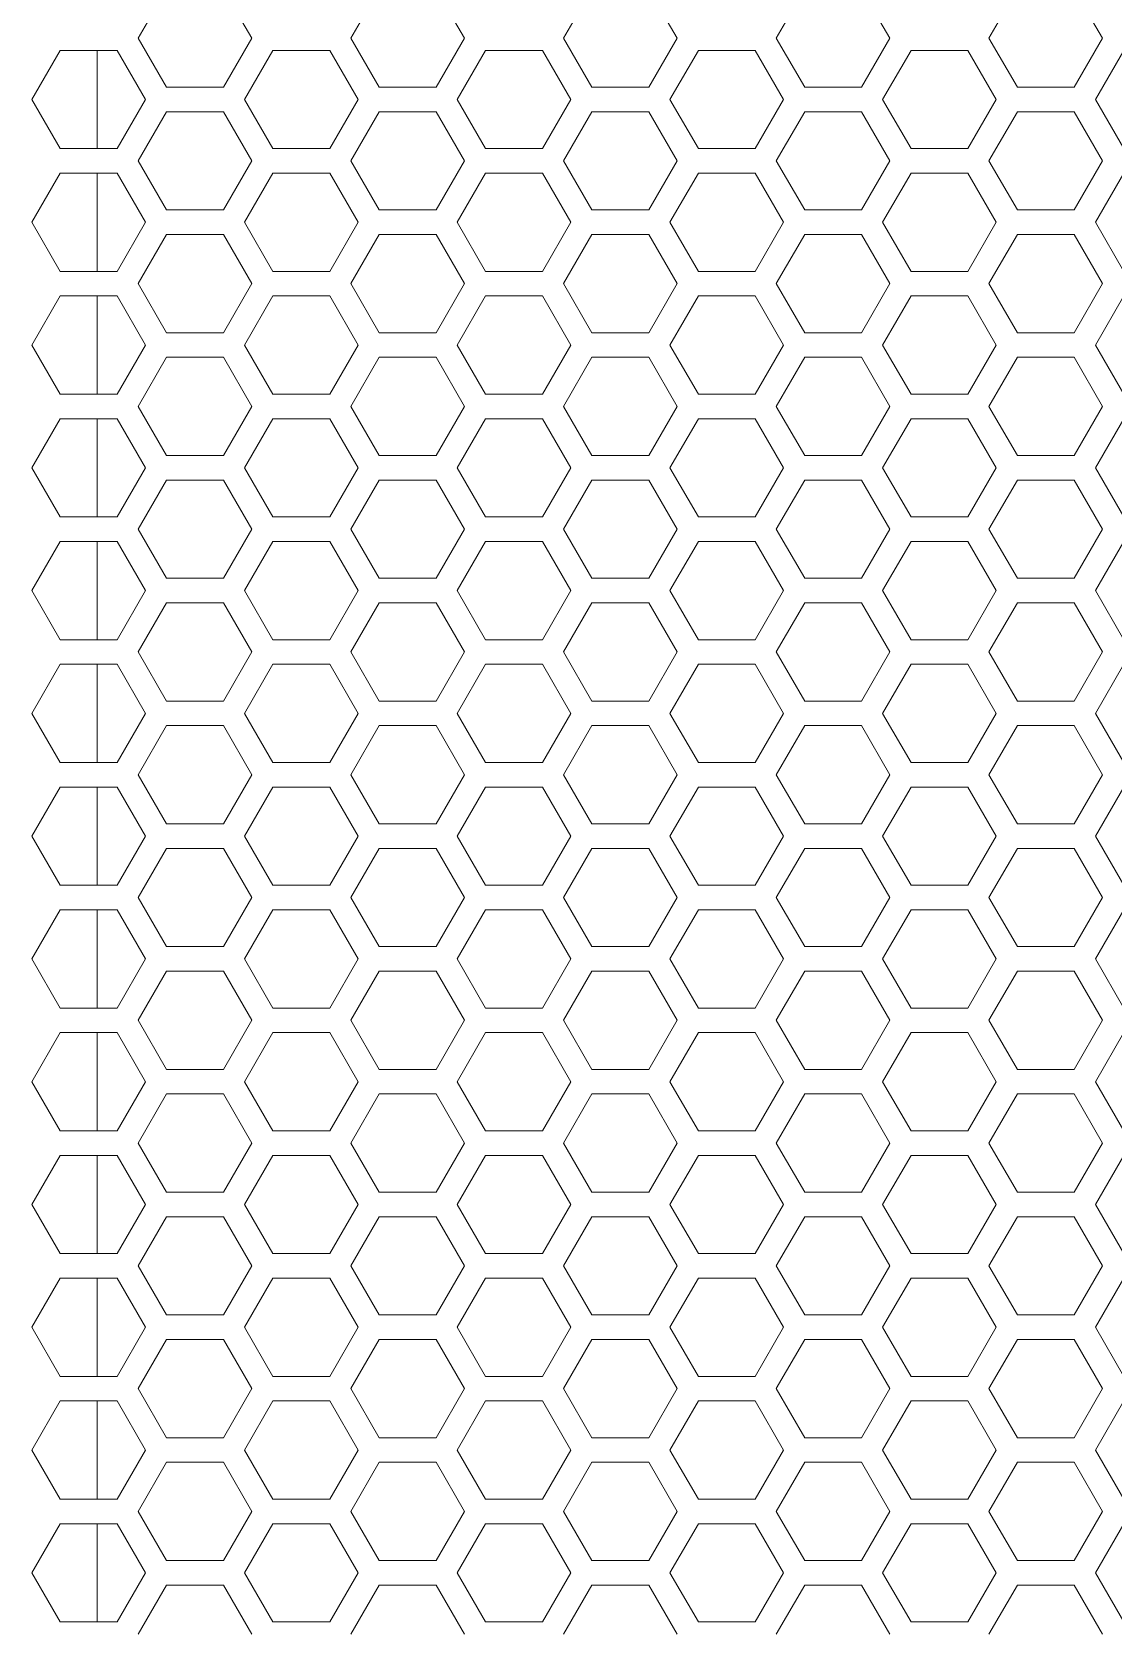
# Model space of a CAD drawing. Header units: millimetres. Extents: x 0 to 62, y -17 to 201.
# Drawn here: x 13.72 to 22.52, y 117.65 to 130.65 of the extents above; entities that cross this region are included whole.
import ezdxf

# ---------------------------------------------------------------- set-up
doc = ezdxf.new("R2010")
doc.units = ezdxf.units.MM

msp = doc.modelspace()

# ---------------------------------------------------------------- linework, layer by layer
at = {"color": 0, "lineweight": 18}
for p, q in [((14.815, 131), (14.584, 130.6)), ((15.508, 130.6), (15.277, 131)), ((16.547, 131), (16.316, 130.6)), ((17.24, 130.6), (17.009, 131)), ((18.279, 131), (18.048, 130.6)), ((18.972, 130.6), (18.741, 131)), ((20.011, 131), (19.78, 130.6)), ((20.704, 130.6), (20.473, 131)), ((21.743, 131), (21.512, 130.6)), ((22.436, 130.6), (22.205, 131)), ((14.584, 130.6), (14.815, 130.2)), ((15.277, 130.2), (15.508, 130.6)), ((16.316, 130.6), (16.547, 130.2)), ((17.009, 130.2), (17.24, 130.6)), ((18.048, 130.6), (18.279, 130.2)), ((18.741, 130.2), (18.972, 130.6)), ((19.78, 130.6), (20.011, 130.2)), ((20.473, 130.2), (20.704, 130.6)), ((21.512, 130.6), (21.743, 130.2)), ((22.205, 130.2), (22.436, 130.6)), ((13.949, 130.5), (13.718, 130.1)), ((14.411, 130.5), (13.949, 130.5)), ((14.25, 130.5), (14.25, 129.7)), ((14.642, 130.1), (14.411, 130.5)), ((15.681, 130.5), (15.45, 130.1)), ((16.143, 130.5), (15.681, 130.5)), ((16.374, 130.1), (16.143, 130.5)), ((17.413, 130.5), (17.182, 130.1)), ((17.875, 130.5), (17.413, 130.5)), ((18.106, 130.1), (17.875, 130.5)), ((19.145, 130.5), (18.914, 130.1)), ((19.607, 130.5), (19.145, 130.5)), ((19.838, 130.1), (19.607, 130.5)), ((20.877, 130.5), (20.646, 130.1)), ((21.339, 130.5), (20.877, 130.5)), ((21.57, 130.1), (21.339, 130.5)), ((22.609, 130.5), (22.378, 130.1)), ((14.815, 130.2), (15.277, 130.2)), ((16.547, 130.2), (17.009, 130.2)), ((18.279, 130.2), (18.741, 130.2)), ((20.011, 130.2), (20.473, 130.2)), ((21.743, 130.2), (22.205, 130.2)), ((13.718, 130.1), (13.949, 129.7)), ((14.411, 129.7), (14.642, 130.1)), ((15.45, 130.1), (15.681, 129.7)), ((16.143, 129.7), (16.374, 130.1)), ((17.182, 130.1), (17.413, 129.7)), ((17.875, 129.7), (18.106, 130.1)), ((18.914, 130.1), (19.145, 129.7)), ((19.607, 129.7), (19.838, 130.1)), ((20.646, 130.1), (20.877, 129.7)), ((21.339, 129.7), (21.57, 130.1)), ((22.378, 130.1), (22.609, 129.7)), ((14.815, 130), (14.584, 129.6)), ((15.277, 130), (14.815, 130)), ((15.508, 129.6), (15.277, 130)), ((16.547, 130), (16.316, 129.6)), ((17.009, 130), (16.547, 130)), ((17.24, 129.6), (17.009, 130)), ((18.279, 130), (18.048, 129.6)), ((18.741, 130), (18.279, 130)), ((18.972, 129.6), (18.741, 130)), ((20.011, 130), (19.78, 129.6)), ((20.473, 130), (20.011, 130)), ((20.704, 129.6), (20.473, 130)), ((21.743, 130), (21.512, 129.6)), ((22.205, 130), (21.743, 130)), ((22.436, 129.6), (22.205, 130)), ((13.949, 129.7), (14.411, 129.7)), ((15.681, 129.7), (16.143, 129.7)), ((17.413, 129.7), (17.875, 129.7)), ((19.145, 129.7), (19.607, 129.7)), ((20.877, 129.7), (21.339, 129.7)), ((13.949, 129.5), (13.718, 129.1)), ((14.411, 129.5), (13.949, 129.5)), ((14.25, 129.5), (14.25, 128.7)), ((14.642, 129.1), (14.411, 129.5)), ((14.584, 129.6), (14.815, 129.2)), ((15.277, 129.2), (15.508, 129.6)), ((15.681, 129.5), (15.45, 129.1)), ((16.143, 129.5), (15.681, 129.5)), ((16.374, 129.1), (16.143, 129.5)), ((16.316, 129.6), (16.547, 129.2)), ((17.009, 129.2), (17.24, 129.6)), ((17.413, 129.5), (17.182, 129.1)), ((17.875, 129.5), (17.413, 129.5)), ((18.106, 129.1), (17.875, 129.5)), ((18.048, 129.6), (18.279, 129.2)), ((18.741, 129.2), (18.972, 129.6)), ((19.145, 129.5), (18.914, 129.1)), ((19.607, 129.5), (19.145, 129.5)), ((19.838, 129.1), (19.607, 129.5)), ((19.78, 129.6), (20.011, 129.2)), ((20.473, 129.2), (20.704, 129.6)), ((20.877, 129.5), (20.646, 129.1)), ((21.339, 129.5), (20.877, 129.5)), ((21.57, 129.1), (21.339, 129.5)), ((21.512, 129.6), (21.743, 129.2)), ((22.205, 129.2), (22.436, 129.6)), ((22.609, 129.5), (22.378, 129.1)), ((13.718, 129.1), (13.949, 128.7)), ((14.411, 128.7), (14.642, 129.1)), ((14.815, 129.2), (15.277, 129.2)), ((15.45, 129.1), (15.681, 128.7)), ((16.143, 128.7), (16.374, 129.1)), ((16.547, 129.2), (17.009, 129.2)), ((17.182, 129.1), (17.413, 128.7)), ((17.875, 128.7), (18.106, 129.1)), ((18.279, 129.2), (18.741, 129.2)), ((18.914, 129.1), (19.145, 128.7)), ((19.607, 128.7), (19.838, 129.1)), ((20.011, 129.2), (20.473, 129.2)), ((20.646, 129.1), (20.877, 128.7)), ((21.339, 128.7), (21.57, 129.1)), ((21.743, 129.2), (22.205, 129.2)), ((22.378, 129.1), (22.609, 128.7)), ((14.815, 129), (14.584, 128.6)), ((15.277, 129), (14.815, 129)), ((15.508, 128.6), (15.277, 129)), ((16.547, 129), (16.316, 128.6)), ((17.009, 129), (16.547, 129)), ((17.24, 128.6), (17.009, 129)), ((18.279, 129), (18.048, 128.6)), ((18.741, 129), (18.279, 129)), ((18.972, 128.6), (18.741, 129)), ((20.011, 129), (19.78, 128.6)), ((20.473, 129), (20.011, 129)), ((20.704, 128.6), (20.473, 129)), ((21.743, 129), (21.512, 128.6)), ((22.205, 129), (21.743, 129)), ((22.436, 128.6), (22.205, 129)), ((13.949, 128.7), (14.411, 128.7)), ((14.584, 128.6), (14.815, 128.2)), ((15.277, 128.2), (15.508, 128.6)), ((15.681, 128.7), (16.143, 128.7)), ((16.316, 128.6), (16.547, 128.2)), ((17.009, 128.2), (17.24, 128.6)), ((17.413, 128.7), (17.875, 128.7)), ((18.048, 128.6), (18.279, 128.2)), ((18.741, 128.2), (18.972, 128.6)), ((19.145, 128.7), (19.607, 128.7)), ((19.78, 128.6), (20.011, 128.2)), ((20.473, 128.2), (20.704, 128.6)), ((20.877, 128.7), (21.339, 128.7)), ((21.512, 128.6), (21.743, 128.2)), ((22.205, 128.2), (22.436, 128.6)), ((13.949, 128.5), (13.718, 128.1)), ((14.411, 128.5), (13.949, 128.5)), ((14.25, 128.5), (14.25, 127.7)), ((14.642, 128.1), (14.411, 128.5)), ((15.681, 128.5), (15.45, 128.1)), ((16.143, 128.5), (15.681, 128.5)), ((16.374, 128.1), (16.143, 128.5)), ((17.413, 128.5), (17.182, 128.1)), ((17.875, 128.5), (17.413, 128.5)), ((18.106, 128.1), (17.875, 128.5)), ((19.145, 128.5), (18.914, 128.1)), ((19.607, 128.5), (19.145, 128.5)), ((19.838, 128.1), (19.607, 128.5)), ((20.877, 128.5), (20.646, 128.1)), ((21.339, 128.5), (20.877, 128.5)), ((21.57, 128.1), (21.339, 128.5)), ((22.609, 128.5), (22.378, 128.1)), ((14.815, 128.2), (15.277, 128.2)), ((16.547, 128.2), (17.009, 128.2)), ((18.279, 128.2), (18.741, 128.2)), ((20.011, 128.2), (20.473, 128.2)), ((21.743, 128.2), (22.205, 128.2)), ((13.718, 128.1), (13.949, 127.7)), ((14.411, 127.7), (14.642, 128.1)), ((15.45, 128.1), (15.681, 127.7)), ((16.143, 127.7), (16.374, 128.1)), ((17.182, 128.1), (17.413, 127.7)), ((17.875, 127.7), (18.106, 128.1)), ((18.914, 128.1), (19.145, 127.7)), ((19.607, 127.7), (19.838, 128.1)), ((20.646, 128.1), (20.877, 127.7)), ((21.339, 127.7), (21.57, 128.1)), ((22.378, 128.1), (22.609, 127.7)), ((14.815, 128), (14.584, 127.6)), ((15.277, 128), (14.815, 128)), ((15.508, 127.6), (15.277, 128)), ((16.547, 128), (16.316, 127.6)), ((17.009, 128), (16.547, 128)), ((17.24, 127.6), (17.009, 128)), ((18.279, 128), (18.048, 127.6)), ((18.741, 128), (18.279, 128)), ((18.972, 127.6), (18.741, 128)), ((20.011, 128), (19.78, 127.6)), ((20.473, 128), (20.011, 128)), ((20.704, 127.6), (20.473, 128)), ((21.743, 128), (21.512, 127.6)), ((22.205, 128), (21.743, 128)), ((22.436, 127.6), (22.205, 128)), ((13.949, 127.7), (14.411, 127.7)), ((15.681, 127.7), (16.143, 127.7)), ((17.413, 127.7), (17.875, 127.7)), ((19.145, 127.7), (19.607, 127.7)), ((20.877, 127.7), (21.339, 127.7)), ((14.584, 127.6), (14.815, 127.2)), ((15.277, 127.2), (15.508, 127.6)), ((16.316, 127.6), (16.547, 127.2)), ((17.009, 127.2), (17.24, 127.6)), ((18.048, 127.6), (18.279, 127.2)), ((18.741, 127.2), (18.972, 127.6)), ((19.78, 127.6), (20.011, 127.2)), ((20.473, 127.2), (20.704, 127.6)), ((21.512, 127.6), (21.743, 127.2)), ((22.205, 127.2), (22.436, 127.6)), ((13.949, 127.5), (13.718, 127.1)), ((14.411, 127.5), (13.949, 127.5)), ((14.25, 127.5), (14.25, 126.7)), ((14.642, 127.1), (14.411, 127.5)), ((15.681, 127.5), (15.45, 127.1)), ((16.143, 127.5), (15.681, 127.5)), ((16.374, 127.1), (16.143, 127.5)), ((17.413, 127.5), (17.182, 127.1)), ((17.875, 127.5), (17.413, 127.5)), ((18.106, 127.1), (17.875, 127.5)), ((19.145, 127.5), (18.914, 127.1)), ((19.607, 127.5), (19.145, 127.5)), ((19.838, 127.1), (19.607, 127.5)), ((20.877, 127.5), (20.646, 127.1)), ((21.339, 127.5), (20.877, 127.5)), ((21.57, 127.1), (21.339, 127.5)), ((22.609, 127.5), (22.378, 127.1)), ((14.815, 127.2), (15.277, 127.2)), ((16.547, 127.2), (17.009, 127.2)), ((18.279, 127.2), (18.741, 127.2)), ((20.011, 127.2), (20.473, 127.2)), ((21.743, 127.2), (22.205, 127.2)), ((13.718, 127.1), (13.949, 126.7)), ((14.411, 126.7), (14.642, 127.1)), ((15.45, 127.1), (15.681, 126.7)), ((16.143, 126.7), (16.374, 127.1)), ((17.182, 127.1), (17.413, 126.7)), ((17.875, 126.7), (18.106, 127.1)), ((18.914, 127.1), (19.145, 126.7)), ((19.607, 126.7), (19.838, 127.1)), ((20.646, 127.1), (20.877, 126.7)), ((21.339, 126.7), (21.57, 127.1)), ((22.378, 127.1), (22.609, 126.7)), ((14.815, 127), (14.584, 126.6)), ((15.277, 127), (14.815, 127)), ((15.508, 126.6), (15.277, 127)), ((16.547, 127), (16.316, 126.6)), ((17.009, 127), (16.547, 127)), ((17.24, 126.6), (17.009, 127)), ((18.279, 127), (18.048, 126.6)), ((18.741, 127), (18.279, 127)), ((18.972, 126.6), (18.741, 127)), ((20.011, 127), (19.78, 126.6)), ((20.473, 127), (20.011, 127)), ((20.704, 126.6), (20.473, 127)), ((21.743, 127), (21.512, 126.6)), ((22.205, 127), (21.743, 127)), ((22.436, 126.6), (22.205, 127)), ((13.949, 126.7), (14.411, 126.7)), ((15.681, 126.7), (16.143, 126.7)), ((17.413, 126.7), (17.875, 126.7)), ((19.145, 126.7), (19.607, 126.7)), ((20.877, 126.7), (21.339, 126.7)), ((13.949, 126.5), (13.718, 126.1)), ((14.411, 126.5), (13.949, 126.5)), ((14.25, 126.5), (14.25, 125.7)), ((14.642, 126.1), (14.411, 126.5)), ((14.584, 126.6), (14.815, 126.2)), ((15.277, 126.2), (15.508, 126.6)), ((15.681, 126.5), (15.45, 126.1)), ((16.143, 126.5), (15.681, 126.5)), ((16.374, 126.1), (16.143, 126.5)), ((16.316, 126.6), (16.547, 126.2)), ((17.009, 126.2), (17.24, 126.6)), ((17.413, 126.5), (17.182, 126.1)), ((17.875, 126.5), (17.413, 126.5)), ((18.106, 126.1), (17.875, 126.5)), ((18.048, 126.6), (18.279, 126.2)), ((18.741, 126.2), (18.972, 126.6)), ((19.145, 126.5), (18.914, 126.1)), ((19.607, 126.5), (19.145, 126.5)), ((19.838, 126.1), (19.607, 126.5)), ((19.78, 126.6), (20.011, 126.2)), ((20.473, 126.2), (20.704, 126.6)), ((20.877, 126.5), (20.646, 126.1)), ((21.339, 126.5), (20.877, 126.5)), ((21.57, 126.1), (21.339, 126.5)), ((21.512, 126.6), (21.743, 126.2)), ((22.205, 126.2), (22.436, 126.6)), ((22.609, 126.5), (22.378, 126.1)), ((14.815, 126.2), (15.277, 126.2)), ((16.547, 126.2), (17.009, 126.2)), ((18.279, 126.2), (18.741, 126.2)), ((20.011, 126.2), (20.473, 126.2)), ((21.743, 126.2), (22.205, 126.2)), ((13.718, 126.1), (13.949, 125.7)), ((14.411, 125.7), (14.642, 126.1)), ((14.815, 126), (14.584, 125.6)), ((15.277, 126), (14.815, 126)), ((15.508, 125.6), (15.277, 126)), ((15.45, 126.1), (15.681, 125.7)), ((16.143, 125.7), (16.374, 126.1)), ((16.547, 126), (16.316, 125.6)), ((17.009, 126), (16.547, 126)), ((17.24, 125.6), (17.009, 126)), ((17.182, 126.1), (17.413, 125.7)), ((17.875, 125.7), (18.106, 126.1)), ((18.279, 126), (18.048, 125.6)), ((18.741, 126), (18.279, 126)), ((18.972, 125.6), (18.741, 126)), ((18.914, 126.1), (19.145, 125.7)), ((19.607, 125.7), (19.838, 126.1)), ((20.011, 126), (19.78, 125.6)), ((20.473, 126), (20.011, 126)), ((20.704, 125.6), (20.473, 126)), ((20.646, 126.1), (20.877, 125.7)), ((21.339, 125.7), (21.57, 126.1)), ((21.743, 126), (21.512, 125.6)), ((22.205, 126), (21.743, 126)), ((22.436, 125.6), (22.205, 126)), ((22.378, 126.1), (22.609, 125.7)), ((13.949, 125.7), (14.411, 125.7)), ((14.584, 125.6), (14.815, 125.2)), ((15.277, 125.2), (15.508, 125.6)), ((15.681, 125.7), (16.143, 125.7)), ((16.316, 125.6), (16.547, 125.2)), ((17.009, 125.2), (17.24, 125.6)), ((17.413, 125.7), (17.875, 125.7)), ((18.048, 125.6), (18.279, 125.2)), ((18.741, 125.2), (18.972, 125.6)), ((19.145, 125.7), (19.607, 125.7)), ((19.78, 125.6), (20.011, 125.2)), ((20.473, 125.2), (20.704, 125.6)), ((20.877, 125.7), (21.339, 125.7)), ((21.512, 125.6), (21.743, 125.2)), ((22.205, 125.2), (22.436, 125.6)), ((13.949, 125.5), (13.718, 125.1)), ((14.411, 125.5), (13.949, 125.5)), ((14.25, 125.5), (14.25, 124.7)), ((14.642, 125.1), (14.411, 125.5)), ((15.681, 125.5), (15.45, 125.1)), ((16.143, 125.5), (15.681, 125.5)), ((16.374, 125.1), (16.143, 125.5)), ((17.413, 125.5), (17.182, 125.1)), ((17.875, 125.5), (17.413, 125.5)), ((18.106, 125.1), (17.875, 125.5)), ((19.145, 125.5), (18.914, 125.1)), ((19.607, 125.5), (19.145, 125.5)), ((19.838, 125.1), (19.607, 125.5)), ((20.877, 125.5), (20.646, 125.1)), ((21.339, 125.5), (20.877, 125.5)), ((21.57, 125.1), (21.339, 125.5)), ((22.609, 125.5), (22.378, 125.1)), ((14.815, 125.2), (15.277, 125.2)), ((16.547, 125.2), (17.009, 125.2)), ((18.279, 125.2), (18.741, 125.2)), ((20.011, 125.2), (20.473, 125.2)), ((21.743, 125.2), (22.205, 125.2)), ((13.718, 125.1), (13.949, 124.7)), ((14.411, 124.7), (14.642, 125.1)), ((15.45, 125.1), (15.681, 124.7)), ((16.143, 124.7), (16.374, 125.1)), ((17.182, 125.1), (17.413, 124.7)), ((17.875, 124.7), (18.106, 125.1)), ((18.914, 125.1), (19.145, 124.7)), ((19.607, 124.7), (19.838, 125.1)), ((20.646, 125.1), (20.877, 124.7)), ((21.339, 124.7), (21.57, 125.1)), ((22.378, 125.1), (22.609, 124.7)), ((14.815, 125), (14.584, 124.6)), ((15.277, 125), (14.815, 125)), ((15.508, 124.6), (15.277, 125)), ((16.547, 125), (16.316, 124.6)), ((17.009, 125), (16.547, 125)), ((17.24, 124.6), (17.009, 125)), ((18.279, 125), (18.048, 124.6)), ((18.741, 125), (18.279, 125)), ((18.972, 124.6), (18.741, 125)), ((20.011, 125), (19.78, 124.6)), ((20.473, 125), (20.011, 125)), ((20.704, 124.6), (20.473, 125)), ((21.743, 125), (21.512, 124.6)), ((22.205, 125), (21.743, 125)), ((22.436, 124.6), (22.205, 125)), ((13.949, 124.7), (14.411, 124.7)), ((15.681, 124.7), (16.143, 124.7)), ((17.413, 124.7), (17.875, 124.7)), ((19.145, 124.7), (19.607, 124.7)), ((20.877, 124.7), (21.339, 124.7)), ((14.584, 124.6), (14.815, 124.2)), ((15.277, 124.2), (15.508, 124.6)), ((16.316, 124.6), (16.547, 124.2)), ((17.009, 124.2), (17.24, 124.6)), ((18.048, 124.6), (18.279, 124.2)), ((18.741, 124.2), (18.972, 124.6)), ((19.78, 124.6), (20.011, 124.2)), ((20.473, 124.2), (20.704, 124.6)), ((21.512, 124.6), (21.743, 124.2)), ((22.205, 124.2), (22.436, 124.6)), ((13.949, 124.5), (13.718, 124.1)), ((14.411, 124.5), (13.949, 124.5)), ((14.25, 124.5), (14.25, 123.7)), ((14.642, 124.1), (14.411, 124.5)), ((15.681, 124.5), (15.45, 124.1)), ((16.143, 124.5), (15.681, 124.5)), ((16.374, 124.1), (16.143, 124.5)), ((17.413, 124.5), (17.182, 124.1)), ((17.875, 124.5), (17.413, 124.5)), ((18.106, 124.1), (17.875, 124.5)), ((19.145, 124.5), (18.914, 124.1)), ((19.607, 124.5), (19.145, 124.5)), ((19.838, 124.1), (19.607, 124.5)), ((20.877, 124.5), (20.646, 124.1)), ((21.339, 124.5), (20.877, 124.5)), ((21.57, 124.1), (21.339, 124.5)), ((22.609, 124.5), (22.378, 124.1)), ((14.815, 124.2), (15.277, 124.2)), ((16.547, 124.2), (17.009, 124.2)), ((18.279, 124.2), (18.741, 124.2)), ((20.011, 124.2), (20.473, 124.2)), ((21.743, 124.2), (22.205, 124.2)), ((13.718, 124.1), (13.949, 123.7)), ((14.411, 123.7), (14.642, 124.1)), ((15.45, 124.1), (15.681, 123.7)), ((16.143, 123.7), (16.374, 124.1)), ((17.182, 124.1), (17.413, 123.7)), ((17.875, 123.7), (18.106, 124.1)), ((18.914, 124.1), (19.145, 123.7)), ((19.607, 123.7), (19.838, 124.1)), ((20.646, 124.1), (20.877, 123.7)), ((21.339, 123.7), (21.57, 124.1)), ((22.378, 124.1), (22.609, 123.7)), ((14.815, 124), (14.584, 123.6)), ((15.277, 124), (14.815, 124)), ((15.508, 123.6), (15.277, 124)), ((16.547, 124), (16.316, 123.6)), ((17.009, 124), (16.547, 124)), ((17.24, 123.6), (17.009, 124)), ((18.279, 124), (18.048, 123.6)), ((18.741, 124), (18.279, 124)), ((18.972, 123.6), (18.741, 124)), ((20.011, 124), (19.78, 123.6)), ((20.473, 124), (20.011, 124)), ((20.704, 123.6), (20.473, 124)), ((21.743, 124), (21.512, 123.6)), ((22.205, 124), (21.743, 124)), ((22.436, 123.6), (22.205, 124)), ((13.949, 123.7), (14.411, 123.7)), ((15.681, 123.7), (16.143, 123.7)), ((17.413, 123.7), (17.875, 123.7)), ((19.145, 123.7), (19.607, 123.7)), ((20.877, 123.7), (21.339, 123.7)), ((14.584, 123.6), (14.815, 123.2)), ((15.277, 123.2), (15.508, 123.6)), ((16.316, 123.6), (16.547, 123.2)), ((17.009, 123.2), (17.24, 123.6)), ((18.048, 123.6), (18.279, 123.2)), ((18.741, 123.2), (18.972, 123.6)), ((19.78, 123.6), (20.011, 123.2)), ((20.473, 123.2), (20.704, 123.6)), ((21.512, 123.6), (21.743, 123.2)), ((22.205, 123.2), (22.436, 123.6)), ((13.949, 123.5), (13.718, 123.1)), ((14.411, 123.5), (13.949, 123.5)), ((14.25, 123.5), (14.25, 122.7)), ((14.642, 123.1), (14.411, 123.5)), ((15.681, 123.5), (15.45, 123.1)), ((16.143, 123.5), (15.681, 123.5)), ((16.374, 123.1), (16.143, 123.5)), ((17.413, 123.5), (17.182, 123.1)), ((17.875, 123.5), (17.413, 123.5)), ((18.106, 123.1), (17.875, 123.5)), ((19.145, 123.5), (18.914, 123.1)), ((19.607, 123.5), (19.145, 123.5)), ((19.838, 123.1), (19.607, 123.5)), ((20.877, 123.5), (20.646, 123.1)), ((21.339, 123.5), (20.877, 123.5)), ((21.57, 123.1), (21.339, 123.5)), ((22.609, 123.5), (22.378, 123.1)), ((14.815, 123.2), (15.277, 123.2)), ((16.547, 123.2), (17.009, 123.2)), ((18.279, 123.2), (18.741, 123.2)), ((20.011, 123.2), (20.473, 123.2)), ((21.743, 123.2), (22.205, 123.2)), ((13.718, 123.1), (13.949, 122.7)), ((14.411, 122.7), (14.642, 123.1)), ((14.815, 123), (14.584, 122.6)), ((15.277, 123), (14.815, 123)), ((15.508, 122.6), (15.277, 123)), ((15.45, 123.1), (15.681, 122.7)), ((16.143, 122.7), (16.374, 123.1)), ((16.547, 123), (16.316, 122.6)), ((17.009, 123), (16.547, 123)), ((17.24, 122.6), (17.009, 123)), ((17.182, 123.1), (17.413, 122.7)), ((17.875, 122.7), (18.106, 123.1)), ((18.279, 123), (18.048, 122.6)), ((18.741, 123), (18.279, 123)), ((18.972, 122.6), (18.741, 123)), ((18.914, 123.1), (19.145, 122.7)), ((19.607, 122.7), (19.838, 123.1)), ((20.011, 123), (19.78, 122.6)), ((20.473, 123), (20.011, 123)), ((20.704, 122.6), (20.473, 123)), ((20.646, 123.1), (20.877, 122.7)), ((21.339, 122.7), (21.57, 123.1)), ((21.743, 123), (21.512, 122.6)), ((22.205, 123), (21.743, 123)), ((22.436, 122.6), (22.205, 123)), ((22.378, 123.1), (22.609, 122.7)), ((13.949, 122.7), (14.411, 122.7)), ((14.584, 122.6), (14.815, 122.2)), ((15.277, 122.2), (15.508, 122.6)), ((15.681, 122.7), (16.143, 122.7)), ((16.316, 122.6), (16.547, 122.2)), ((17.009, 122.2), (17.24, 122.6)), ((17.413, 122.7), (17.875, 122.7)), ((18.048, 122.6), (18.279, 122.2)), ((18.741, 122.2), (18.972, 122.6)), ((19.145, 122.7), (19.607, 122.7)), ((19.78, 122.6), (20.011, 122.2)), ((20.473, 122.2), (20.704, 122.6)), ((20.877, 122.7), (21.339, 122.7)), ((21.512, 122.6), (21.743, 122.2)), ((22.205, 122.2), (22.436, 122.6)), ((13.949, 122.5), (13.718, 122.1)), ((14.411, 122.5), (13.949, 122.5)), ((14.25, 122.5), (14.25, 121.7)), ((14.642, 122.1), (14.411, 122.5)), ((15.681, 122.5), (15.45, 122.1)), ((16.143, 122.5), (15.681, 122.5)), ((16.374, 122.1), (16.143, 122.5)), ((17.413, 122.5), (17.182, 122.1)), ((17.875, 122.5), (17.413, 122.5)), ((18.106, 122.1), (17.875, 122.5)), ((19.145, 122.5), (18.914, 122.1)), ((19.607, 122.5), (19.145, 122.5)), ((19.838, 122.1), (19.607, 122.5)), ((20.877, 122.5), (20.646, 122.1)), ((21.339, 122.5), (20.877, 122.5)), ((21.57, 122.1), (21.339, 122.5)), ((22.609, 122.5), (22.378, 122.1)), ((13.718, 122.1), (13.949, 121.7)), ((14.411, 121.7), (14.642, 122.1)), ((14.815, 122.2), (15.277, 122.2)), ((15.45, 122.1), (15.681, 121.7)), ((16.143, 121.7), (16.374, 122.1)), ((16.547, 122.2), (17.009, 122.2)), ((17.182, 122.1), (17.413, 121.7)), ((17.875, 121.7), (18.106, 122.1)), ((18.279, 122.2), (18.741, 122.2)), ((18.914, 122.1), (19.145, 121.7)), ((19.607, 121.7), (19.838, 122.1)), ((20.011, 122.2), (20.473, 122.2)), ((20.646, 122.1), (20.877, 121.7)), ((21.339, 121.7), (21.57, 122.1)), ((21.743, 122.2), (22.205, 122.2)), ((22.378, 122.1), (22.609, 121.7)), ((14.815, 122), (14.584, 121.6)), ((15.277, 122), (14.815, 122)), ((15.508, 121.6), (15.277, 122)), ((16.547, 122), (16.316, 121.6)), ((17.009, 122), (16.547, 122)), ((17.24, 121.6), (17.009, 122)), ((18.279, 122), (18.048, 121.6)), ((18.741, 122), (18.279, 122)), ((18.972, 121.6), (18.741, 122)), ((20.011, 122), (19.78, 121.6)), ((20.473, 122), (20.011, 122)), ((20.704, 121.6), (20.473, 122)), ((21.743, 122), (21.512, 121.6)), ((22.205, 122), (21.743, 122)), ((22.436, 121.6), (22.205, 122)), ((13.949, 121.7), (14.411, 121.7)), ((15.681, 121.7), (16.143, 121.7)), ((17.413, 121.7), (17.875, 121.7)), ((19.145, 121.7), (19.607, 121.7)), ((20.877, 121.7), (21.339, 121.7)), ((14.584, 121.6), (14.815, 121.2)), ((15.277, 121.2), (15.508, 121.6)), ((16.316, 121.6), (16.547, 121.2)), ((17.009, 121.2), (17.24, 121.6)), ((18.048, 121.6), (18.279, 121.2)), ((18.741, 121.2), (18.972, 121.6)), ((19.78, 121.6), (20.011, 121.2)), ((20.473, 121.2), (20.704, 121.6)), ((21.512, 121.6), (21.743, 121.2)), ((22.205, 121.2), (22.436, 121.6)), ((13.949, 121.5), (13.718, 121.1)), ((14.411, 121.5), (13.949, 121.5)), ((14.25, 121.5), (14.25, 120.7)), ((14.642, 121.1), (14.411, 121.5)), ((15.681, 121.5), (15.45, 121.1)), ((16.143, 121.5), (15.681, 121.5)), ((16.374, 121.1), (16.143, 121.5)), ((17.413, 121.5), (17.182, 121.1)), ((17.875, 121.5), (17.413, 121.5)), ((18.106, 121.1), (17.875, 121.5)), ((19.145, 121.5), (18.914, 121.1)), ((19.607, 121.5), (19.145, 121.5)), ((19.838, 121.1), (19.607, 121.5)), ((20.877, 121.5), (20.646, 121.1)), ((21.339, 121.5), (20.877, 121.5)), ((21.57, 121.1), (21.339, 121.5)), ((22.609, 121.5), (22.378, 121.1)), ((14.815, 121.2), (15.277, 121.2)), ((16.547, 121.2), (17.009, 121.2)), ((18.279, 121.2), (18.741, 121.2)), ((20.011, 121.2), (20.473, 121.2)), ((21.743, 121.2), (22.205, 121.2)), ((13.718, 121.1), (13.949, 120.7)), ((14.411, 120.7), (14.642, 121.1)), ((15.45, 121.1), (15.681, 120.7)), ((16.143, 120.7), (16.374, 121.1)), ((17.182, 121.1), (17.413, 120.7)), ((17.875, 120.7), (18.106, 121.1)), ((18.914, 121.1), (19.145, 120.7)), ((19.607, 120.7), (19.838, 121.1)), ((20.646, 121.1), (20.877, 120.7)), ((21.339, 120.7), (21.57, 121.1)), ((22.378, 121.1), (22.609, 120.7)), ((14.815, 121), (14.584, 120.6)), ((15.277, 121), (14.815, 121)), ((15.508, 120.6), (15.277, 121)), ((16.547, 121), (16.316, 120.6)), ((17.009, 121), (16.547, 121)), ((17.24, 120.6), (17.009, 121)), ((18.279, 121), (18.048, 120.6)), ((18.741, 121), (18.279, 121)), ((18.972, 120.6), (18.741, 121)), ((20.011, 121), (19.78, 120.6)), ((20.473, 121), (20.011, 121)), ((20.704, 120.6), (20.473, 121)), ((21.743, 121), (21.512, 120.6)), ((22.205, 121), (21.743, 121)), ((22.436, 120.6), (22.205, 121)), ((13.949, 120.7), (14.411, 120.7)), ((15.681, 120.7), (16.143, 120.7)), ((17.413, 120.7), (17.875, 120.7)), ((19.145, 120.7), (19.607, 120.7)), ((20.877, 120.7), (21.339, 120.7)), ((14.584, 120.6), (14.815, 120.2)), ((15.277, 120.2), (15.508, 120.6)), ((16.316, 120.6), (16.547, 120.2)), ((17.009, 120.2), (17.24, 120.6)), ((18.048, 120.6), (18.279, 120.2)), ((18.741, 120.2), (18.972, 120.6)), ((19.78, 120.6), (20.011, 120.2)), ((20.473, 120.2), (20.704, 120.6)), ((21.512, 120.6), (21.743, 120.2)), ((22.205, 120.2), (22.436, 120.6)), ((13.949, 120.5), (13.718, 120.1)), ((14.411, 120.5), (13.949, 120.5)), ((14.25, 120.5), (14.25, 119.7)), ((14.642, 120.1), (14.411, 120.5)), ((15.681, 120.5), (15.45, 120.1)), ((16.143, 120.5), (15.681, 120.5)), ((16.374, 120.1), (16.143, 120.5)), ((17.413, 120.5), (17.182, 120.1)), ((17.875, 120.5), (17.413, 120.5)), ((18.106, 120.1), (17.875, 120.5)), ((19.145, 120.5), (18.914, 120.1)), ((19.607, 120.5), (19.145, 120.5)), ((19.838, 120.1), (19.607, 120.5)), ((20.877, 120.5), (20.646, 120.1)), ((21.339, 120.5), (20.877, 120.5)), ((21.57, 120.1), (21.339, 120.5)), ((22.609, 120.5), (22.378, 120.1)), ((14.815, 120.2), (15.277, 120.2)), ((16.547, 120.2), (17.009, 120.2)), ((18.279, 120.2), (18.741, 120.2)), ((20.011, 120.2), (20.473, 120.2)), ((21.743, 120.2), (22.205, 120.2)), ((13.718, 120.1), (13.949, 119.7)), ((14.411, 119.7), (14.642, 120.1)), ((14.815, 120), (14.584, 119.6)), ((15.277, 120), (14.815, 120)), ((15.508, 119.6), (15.277, 120)), ((15.45, 120.1), (15.681, 119.7)), ((16.143, 119.7), (16.374, 120.1)), ((16.547, 120), (16.316, 119.6)), ((17.009, 120), (16.547, 120)), ((17.24, 119.6), (17.009, 120)), ((17.182, 120.1), (17.413, 119.7)), ((17.875, 119.7), (18.106, 120.1)), ((18.279, 120), (18.048, 119.6)), ((18.741, 120), (18.279, 120)), ((18.972, 119.6), (18.741, 120)), ((18.914, 120.1), (19.145, 119.7)), ((19.607, 119.7), (19.838, 120.1)), ((20.011, 120), (19.78, 119.6)), ((20.473, 120), (20.011, 120)), ((20.704, 119.6), (20.473, 120)), ((20.646, 120.1), (20.877, 119.7)), ((21.339, 119.7), (21.57, 120.1)), ((21.743, 120), (21.512, 119.6)), ((22.205, 120), (21.743, 120)), ((22.436, 119.6), (22.205, 120)), ((22.378, 120.1), (22.609, 119.7)), ((13.949, 119.7), (14.411, 119.7)), ((15.681, 119.7), (16.143, 119.7)), ((17.413, 119.7), (17.875, 119.7)), ((19.145, 119.7), (19.607, 119.7)), ((20.877, 119.7), (21.339, 119.7)), ((13.949, 119.5), (13.718, 119.1)), ((14.411, 119.5), (13.949, 119.5)), ((14.25, 119.5), (14.25, 118.7)), ((14.642, 119.1), (14.411, 119.5)), ((14.584, 119.6), (14.815, 119.2)), ((15.277, 119.2), (15.508, 119.6)), ((15.681, 119.5), (15.45, 119.1)), ((16.143, 119.5), (15.681, 119.5)), ((16.374, 119.1), (16.143, 119.5)), ((16.316, 119.6), (16.547, 119.2)), ((17.009, 119.2), (17.24, 119.6)), ((17.413, 119.5), (17.182, 119.1)), ((17.875, 119.5), (17.413, 119.5)), ((18.106, 119.1), (17.875, 119.5)), ((18.048, 119.6), (18.279, 119.2)), ((18.741, 119.2), (18.972, 119.6)), ((19.145, 119.5), (18.914, 119.1)), ((19.607, 119.5), (19.145, 119.5)), ((19.838, 119.1), (19.607, 119.5)), ((19.78, 119.6), (20.011, 119.2)), ((20.473, 119.2), (20.704, 119.6)), ((20.877, 119.5), (20.646, 119.1)), ((21.339, 119.5), (20.877, 119.5)), ((21.57, 119.1), (21.339, 119.5)), ((21.512, 119.6), (21.743, 119.2)), ((22.205, 119.2), (22.436, 119.6)), ((22.609, 119.5), (22.378, 119.1)), ((13.718, 119.1), (13.949, 118.7)), ((14.411, 118.7), (14.642, 119.1)), ((14.815, 119.2), (15.277, 119.2)), ((15.45, 119.1), (15.681, 118.7)), ((16.143, 118.7), (16.374, 119.1)), ((16.547, 119.2), (17.009, 119.2)), ((17.182, 119.1), (17.413, 118.7)), ((17.875, 118.7), (18.106, 119.1)), ((18.279, 119.2), (18.741, 119.2)), ((18.914, 119.1), (19.145, 118.7)), ((19.607, 118.7), (19.838, 119.1)), ((20.011, 119.2), (20.473, 119.2)), ((20.646, 119.1), (20.877, 118.7)), ((21.339, 118.7), (21.57, 119.1)), ((21.743, 119.2), (22.205, 119.2)), ((22.378, 119.1), (22.609, 118.7)), ((14.815, 119), (14.584, 118.6)), ((15.277, 119), (14.815, 119)), ((15.508, 118.6), (15.277, 119)), ((16.547, 119), (16.316, 118.6)), ((17.009, 119), (16.547, 119)), ((17.24, 118.6), (17.009, 119)), ((18.279, 119), (18.048, 118.6)), ((18.741, 119), (18.279, 119)), ((18.972, 118.6), (18.741, 119)), ((20.011, 119), (19.78, 118.6)), ((20.473, 119), (20.011, 119)), ((20.704, 118.6), (20.473, 119)), ((21.743, 119), (21.512, 118.6)), ((22.205, 119), (21.743, 119)), ((22.436, 118.6), (22.205, 119)), ((13.949, 118.7), (14.411, 118.7)), ((15.681, 118.7), (16.143, 118.7)), ((17.413, 118.7), (17.875, 118.7)), ((19.145, 118.7), (19.607, 118.7)), ((20.877, 118.7), (21.339, 118.7)), ((14.584, 118.6), (14.815, 118.2)), ((15.277, 118.2), (15.508, 118.6)), ((16.316, 118.6), (16.547, 118.2)), ((17.009, 118.2), (17.24, 118.6)), ((18.048, 118.6), (18.279, 118.2)), ((18.741, 118.2), (18.972, 118.6)), ((19.78, 118.6), (20.011, 118.2)), ((20.473, 118.2), (20.704, 118.6)), ((21.512, 118.6), (21.743, 118.2)), ((22.205, 118.2), (22.436, 118.6)), ((13.949, 118.5), (13.718, 118.1)), ((14.411, 118.5), (13.949, 118.5)), ((14.25, 118.5), (14.25, 117.7)), ((14.642, 118.1), (14.411, 118.5)), ((15.681, 118.5), (15.45, 118.1)), ((16.143, 118.5), (15.681, 118.5)), ((16.374, 118.1), (16.143, 118.5)), ((17.413, 118.5), (17.182, 118.1)), ((17.875, 118.5), (17.413, 118.5)), ((18.106, 118.1), (17.875, 118.5)), ((19.145, 118.5), (18.914, 118.1)), ((19.607, 118.5), (19.145, 118.5)), ((19.838, 118.1), (19.607, 118.5)), ((20.877, 118.5), (20.646, 118.1)), ((21.339, 118.5), (20.877, 118.5)), ((21.57, 118.1), (21.339, 118.5)), ((22.609, 118.5), (22.378, 118.1)), ((14.815, 118.2), (15.277, 118.2)), ((16.547, 118.2), (17.009, 118.2)), ((18.279, 118.2), (18.741, 118.2)), ((20.011, 118.2), (20.473, 118.2)), ((21.743, 118.2), (22.205, 118.2)), ((13.718, 118.1), (13.949, 117.7)), ((14.411, 117.7), (14.642, 118.1)), ((15.45, 118.1), (15.681, 117.7)), ((16.143, 117.7), (16.374, 118.1)), ((17.182, 118.1), (17.413, 117.7)), ((17.875, 117.7), (18.106, 118.1)), ((18.914, 118.1), (19.145, 117.7)), ((19.607, 117.7), (19.838, 118.1)), ((20.646, 118.1), (20.877, 117.7)), ((21.339, 117.7), (21.57, 118.1)), ((22.378, 118.1), (22.609, 117.7)), ((14.815, 118), (14.584, 117.6)), ((15.277, 118), (14.815, 118)), ((15.508, 117.6), (15.277, 118)), ((16.547, 118), (16.316, 117.6)), ((17.009, 118), (16.547, 118)), ((17.24, 117.6), (17.009, 118)), ((18.279, 118), (18.048, 117.6)), ((18.741, 118), (18.279, 118)), ((18.972, 117.6), (18.741, 118)), ((20.011, 118), (19.78, 117.6)), ((20.473, 118), (20.011, 118)), ((20.704, 117.6), (20.473, 118)), ((21.743, 118), (21.512, 117.6)), ((22.205, 118), (21.743, 118)), ((22.436, 117.6), (22.205, 118)), ((13.949, 117.7), (14.411, 117.7)), ((15.681, 117.7), (16.143, 117.7)), ((17.413, 117.7), (17.875, 117.7)), ((19.145, 117.7), (19.607, 117.7)), ((20.877, 117.7), (21.339, 117.7))]:
    msp.add_line(p, q, dxfattribs=at)

doc.saveas('drawing.dxf')
